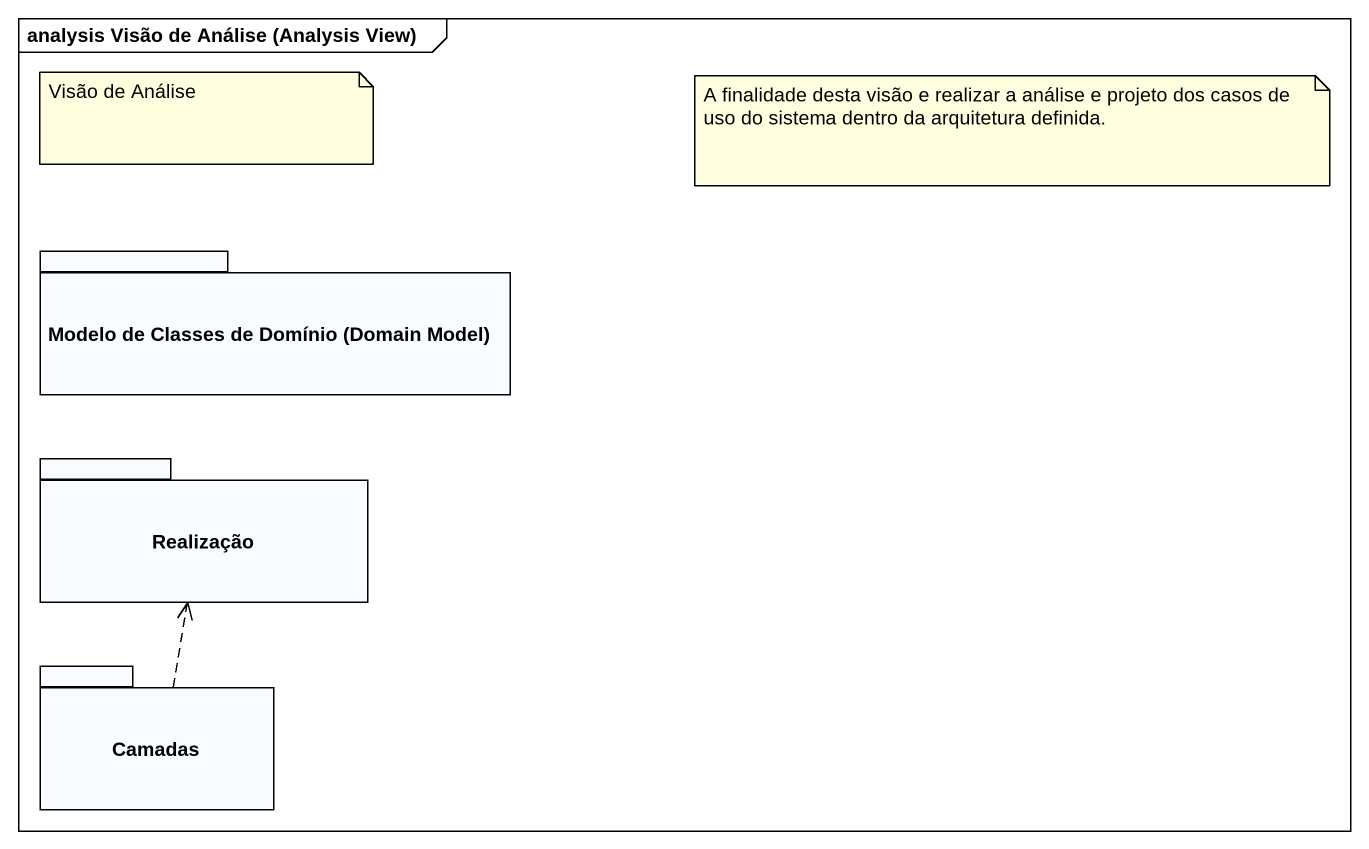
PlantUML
@startuml
mainframe analysis Visão de Análise (Analysis View)
package "Modelo de Classes de Domínio (Domain Model)" as Modelo_de_Classes_de {
}
package Realização {
}
package Camadas {
}
Camadas .up.> Realização
note as N1
  Visão de Análise
end note
note as N2
  A finalidade desta visão e realizar a análise e projeto dos casos de uso do sistema dentro da arquitetura definida.
end note
@enduml
